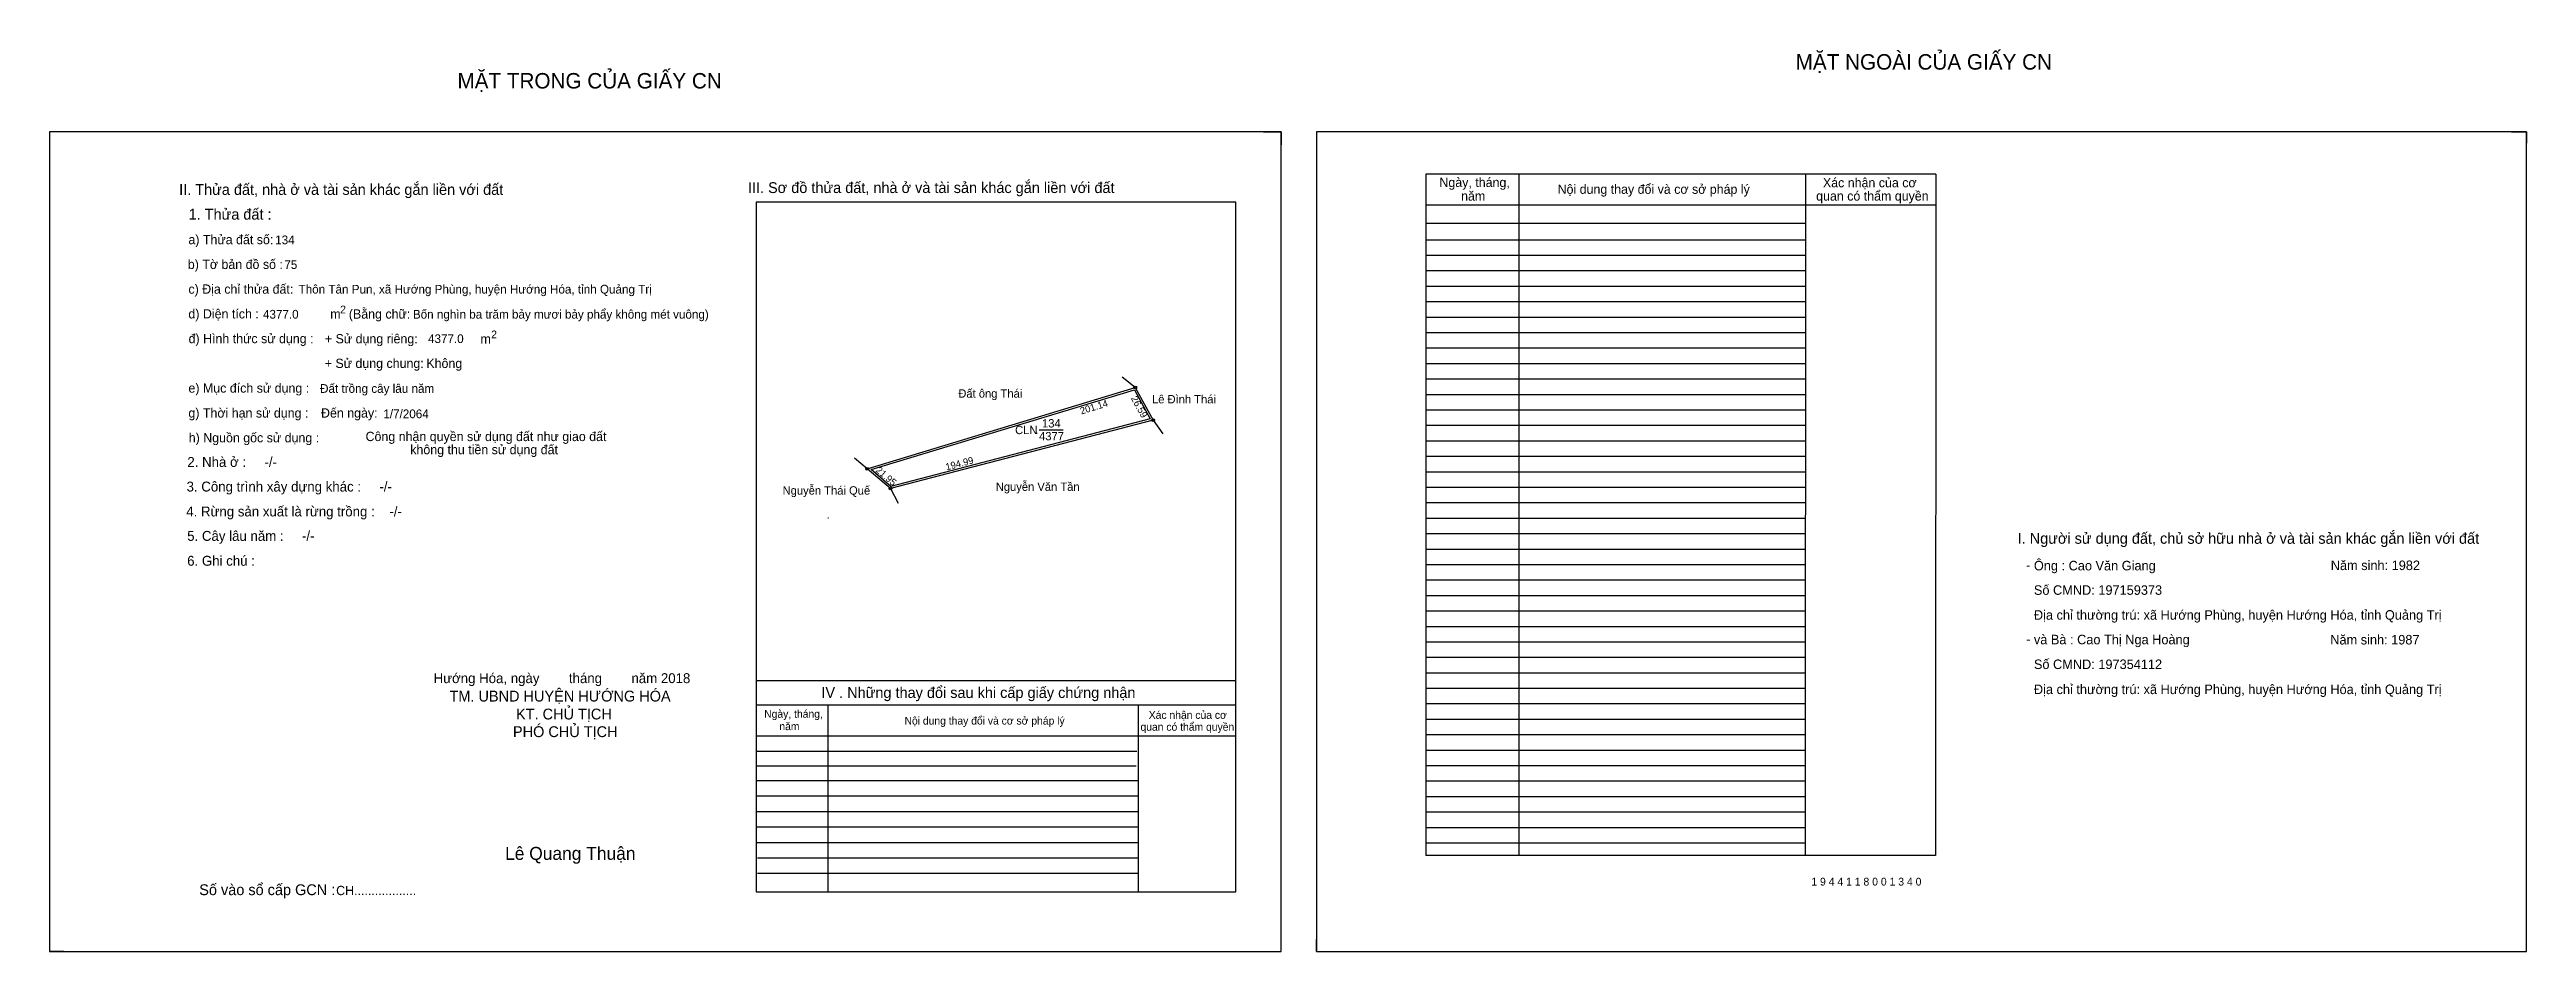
# Model space of a CAD drawing. Extents: x 536530 to 538131, y 1846168 to 1846751.
import ezdxf

# ---------------------------------------------------------------- set-up
doc = ezdxf.new("R2010")
doc.units = 0
for name, color, linetype in [('Default', 7, 'Continuous'), ('Level 10', 7, 'Continuous'), ('Level 11', 7, 'Continuous'), ('Level 13', 7, 'Continuous'), ('Level 27', 7, 'Continuous'), ('Level 3', 7, 'Continuous'), ('Level 36', 7, 'Continuous'), ('Level 49', 7, 'Continuous'), ('Level 55', 7, 'Continuous'), ('Level 6', 7, 'Continuous'), ('Level 60', 7, 'Continuous'), ('Level 7', 7, 'Continuous'), ('Level 8', 7, 'Continuous'), ('Level 9', 7, 'Continuous')]:
    doc.layers.add(name, color=color, linetype=linetype)

msp = doc.modelspace()

# ---------------------------------------------------------------- linework, layer by layer
at = {"layer": 'Level 10'}
for p, q in [((537314.7, 1846697.7), (537326.1, 1846697.7)), ((537326.1, 1846697.7), (537326.1, 1846689.3)), ((538121.5, 1846697.7), (538131.1, 1846697.7)), ((538131.1, 1846697.7), (538131.1, 1846690.3)), ((537231.8, 1846532.3), (537243.3, 1846511.3)), ((536529.9, 1846175.5), (536529.9, 1846167.7)), ((536539.1, 1846167.7), (536529.9, 1846167.7)), ((537348.9, 1846167.7), (537348.9, 1846175.5)), ((537348.9, 1846167.7), (537355.9, 1846167.7))]:
    msp.add_line(p, q, dxfattribs=at)
for points in [[(536529.9, 1846167.7), (537326.1, 1846167.7), (537326.1, 1846697.7), (536529.9, 1846697.7)], [(537348.9, 1846167.7), (538131.1, 1846167.7), (538131.1, 1846697.7), (537348.9, 1846697.7)], [(537243.3, 1846511.3), (537073.5, 1846467), (537058.5, 1846479.8), (537231.8, 1846532.3)], [(537241.4, 1846512.1), (537073.8, 1846468.3), (537061.1, 1846479.3), (537231.2, 1846530.8)]]:
    msp.add_lwpolyline(points, close=True, dxfattribs=at)
at = {"layer": 'Level 11'}
for centre in [(537231.8, 1846532.3), (537243.3, 1846511.3), (537243.3, 1846511.3), (537058.5, 1846479.8), (537073.5, 1846467)]:
    msp.add_circle(centre, 0.9, dxfattribs=at)
at = {"layer": 'Level 27'}
for p, q in [((537231.8, 1846532.3), (537223.4, 1846539.1)), ((537243.3, 1846511.3), (537249.6, 1846502.5)), ((537058.5, 1846479.8), (537050.2, 1846486.7)), ((537073.5, 1846467), (537078.6, 1846457.5))]:
    msp.add_line(p, q, dxfattribs=at)
at = {"layer": 'Level 7'}
for p, q in [((537664.9, 1846627.7), (537419.7, 1846627.7)), ((537664.9, 1846617.7), (537419.7, 1846617.7)), ((537664.9, 1846607.7), (537419.7, 1846607.7)), ((537664.9, 1846597.7), (537419.7, 1846597.7)), ((537664.9, 1846587.7), (537419.7, 1846587.7)), ((537664.9, 1846577.7), (537419.7, 1846577.7)), ((537664.9, 1846567.7), (537419.7, 1846567.7)), ((537664.9, 1846557.7), (537419.7, 1846557.7)), ((537664.9, 1846547.7), (537419.7, 1846547.7)), ((537664.9, 1846537.7), (537419.7, 1846537.7)), ((537664.9, 1846527.7), (537419.7, 1846527.7)), ((537664.9, 1846517.7), (537419.7, 1846517.7)), ((537664.9, 1846507.7), (537419.7, 1846507.7)), ((537664.9, 1846497.7), (537419.7, 1846497.7)), ((537664.9, 1846487.7), (537419.7, 1846487.7)), ((537664.9, 1846477.7), (537419.7, 1846477.7)), ((537664.9, 1846467.7), (537419.7, 1846467.7)), ((537664.9, 1846457.7), (537419.7, 1846457.7)), ((537664.9, 1846447.7), (537419.7, 1846447.7)), ((537664.9, 1846437.7), (537419.7, 1846437.7)), ((537664.9, 1846427.7), (537419.7, 1846427.7)), ((537664.9, 1846417.7), (537419.7, 1846417.7)), ((537664.9, 1846407.7), (537419.7, 1846407.7)), ((537664.9, 1846397.7), (537419.7, 1846397.7)), ((537664.9, 1846387.7), (537419.7, 1846387.7)), ((537664.9, 1846377.7), (537419.7, 1846377.7)), ((537664.9, 1846367.7), (537419.7, 1846367.7)), ((537664.9, 1846357.7), (537419.7, 1846357.7)), ((537664.9, 1846347.7), (537419.7, 1846347.7)), ((537664.9, 1846337.7), (537419.7, 1846337.7)), ((537664.9, 1846327.7), (537419.7, 1846327.7)), ((537664.9, 1846317.7), (537419.7, 1846317.7)), ((537232.8, 1846297), (536986.7, 1846297)), ((537664.9, 1846307.7), (537419.7, 1846307.7)), ((537664.9, 1846297.7), (537419.7, 1846297.7)), ((537232.4, 1846287.5), (536986.7, 1846287.5)), ((537664.9, 1846287.7), (537419.7, 1846287.7)), ((537233.7, 1846278), (536986.7, 1846278)), ((537233.7, 1846268), (536986.7, 1846268)), ((537664.9, 1846277.7), (537419.7, 1846277.7)), ((537664.9, 1846267.7), (537419.7, 1846267.7)), ((537233.7, 1846258), (536986.7, 1846258)), ((537233.7, 1846248), (536986.7, 1846248)), ((537664.9, 1846257.7), (537419.7, 1846257.7)), ((537664.9, 1846247.7), (537419.7, 1846247.7)), ((537233.7, 1846238), (536986.7, 1846238)), ((537664.9, 1846237.7), (537419.7, 1846237.7)), ((537233.7, 1846228), (536987.5, 1846228)), ((537233.7, 1846218), (536987.5, 1846218))]:
    msp.add_line(p, q, dxfattribs=at)
at = {"layer": 'Level 8'}
for p, q in [((537749.3, 1846670.2), (537419.7, 1846670.2)), ((537419.7, 1846670.2), (537419.7, 1846229.7)), ((537479.7, 1846670.2), (537479.7, 1846229.7)), ((537665, 1846670), (537664.9, 1846229.7)), ((537749.3, 1846670.2), (537749.1, 1846229.7)), ((537296.7, 1846652.3), (536986.7, 1846652.3)), ((536986.7, 1846652.3), (536986.7, 1846206.3)), ((537296.7, 1846206.3), (537296.7, 1846652.3)), ((537749.3, 1846650.2), (537419.7, 1846650.2)), ((537664.9, 1846638.4), (537419.7, 1846638.4)), ((537296.7, 1846342.7), (536986.7, 1846342.7)), ((537296.7, 1846327), (536986.7, 1846327)), ((537033, 1846327), (537033, 1846206.3)), ((537233.7, 1846327), (537233.7, 1846206.3)), ((537296.7, 1846307), (536986.7, 1846307)), ((537749.1, 1846229.7), (537419.7, 1846229.7)), ((536986.7, 1846206.3), (537296.7, 1846206.3))]:
    msp.add_line(p, q, dxfattribs=at)
at = {"layer": 'Level 9'}
msp.add_line((537169.6, 1846505), (537185.2, 1846505), dxfattribs=at)

# ---------------------------------------------------------------- texts
at = {"layer": 'Default'}
for s, p in [('e) Mục đích sử dụng :', (536619.7, 1846529)), ('g) Thời hạn sử dụng :', (536619.7, 1846512.9)), ('Đến ngày:', (536705.4, 1846512.9)), ('Công nhận quyền sử dụng đất như giao đất', (536734.2, 1846497.7)), ('h) Nguồn gốc sử dụng :', (536619.9, 1846496.9)), ('không thu tiền sử dụng đất', (536763.1, 1846489.2))]:
    msp.add_text(s, height=6, dxfattribs=at).set_placement(p)
at = {"layer": 'Level 13'}
for s, p in [('134', (537171.5, 1846506.5)), ('.', (537167.1, 1846502.3)), ('4377', (537169.6, 1846498.2))]:
    msp.add_text(s, height=5.4, dxfattribs=at).set_placement(p)
at = {"layer": 'Level 3'}
msp.add_text('CLN', height=5.4, dxfattribs=at).set_placement((537154.1, 1846502.2))
at = {"layer": 'Level 36'}
for p in [(537124.6, 1846525.8), (537032.2, 1846447.5)]:
    msp.add_text('.', height=5.4, dxfattribs=at).set_placement(p)
at = {"layer": 'Level 49'}
for s, rotation, p in [('201.14', 16.8403, (537196.9, 1846514.9)), ('26.59', 298.724, (537228.8, 1846525.4)), ('21.95', 319.2684, (537063.6, 1846478.2)), ('194.99', 14.6363, (537109.8, 1846478.7))]:
    msp.add_text(s, height=4.5, rotation=rotation, dxfattribs=at).set_placement(p)
at = {"layer": 'Level 55'}
for s, height, p in [('1', 0.72, (537231.6, 1846532.3)), ('0', 0.198, (537231.7, 1846532.1)), ('0', 0.198, (537231.7, 1846532.1)), ('0', 0.198, (537231.7, 1846532.1)), ('2', 0.72, (537243.1, 1846511.3)), ('0', 0.198, (537243.2, 1846511.1)), ('0', 0.198, (537243.2, 1846511.1)), ('4', 0.72, (537058.3, 1846479.8)), ('0', 0.198, (537058.5, 1846479.6)), ('0', 0.198, (537058.5, 1846479.6)), ('0', 0.198, (537058.5, 1846479.6)), ('0', 0.198, (537058.5, 1846479.6)), ('3', 0.72, (537073.3, 1846467)), ('0', 0.198, (537073.4, 1846466.8)), ('0', 0.198, (537073.4, 1846466.8)), ('0', 0.198, (537073.4, 1846466.8))]:
    msp.add_text(s, height=height, dxfattribs=at).set_placement(p)
at = {"layer": 'Level 6'}
for s, height, p in [('134', 5.63, (536675.8, 1846625)), ('75', 5.63, (536681.7, 1846609)), ('Thôn Tân Pun, xã Hướng Phùng, huyện Hướng Hóa, tỉnh Quảng Trị', 5.64, (536690.9, 1846593.1)), ('4377.0', 5.63, (536667.9, 1846576.9)), ('Bốn nghìn ba trăm bảy mươi bảy phẩy không mét vuông)', 5.632, (536764.8, 1846576.9)), ('4377.0', 5.63, (536774.6, 1846561.1)), ('Đất trồng cây lâu năm', 5.64, (536704.8, 1846528.9)), ('1/7/2064', 5.64, (536745.7, 1846512.5)), ('Ông : Cao Văn Giang', 6.16, (537812.7, 1846414.1)), ('Năm sinh: 1982', 6.16, (538004.6, 1846414.3)), ('Số CMND: 197159373', 6.16, (537812.7, 1846398.3)), ('Địa chỉ thường trú: xã Hướng Phùng, huyện Hướng Hóa, tỉnh Quảng Trị', 6.16, (537812.7, 1846382.2)), ('và Bà : Cao Thị Nga Hoàng', 6.16, (537812.7, 1846366.3)), ('Năm sinh: 1987', 6.16, (538004.3, 1846366.2)), ('Số CMND: 197354112', 6.16, (537812.7, 1846350.3)), ('Địa chỉ thường trú: xã Hướng Phùng, huyện Hướng Hóa, tỉnh Quảng Trị', 6.16, (537812.7, 1846334.1)), ('1 9 4 4 1 1 8 0 0 1 3 4 0', 5.04, (537668.8, 1846210.3))]:
    msp.add_text(s, height=height, dxfattribs=at).set_placement(p)
at = {"layer": 'Level 60'}
for s, p in [('Đất ông Thái', (537117.4, 1846525.8)), ('Lê Đình Thái', (537242.6, 1846522.1)), ('Nguyễn Văn Tần', (537141.6, 1846465.5)), ('Nguyễn Thái Quế', (537003.8, 1846463.1))]:
    msp.add_text(s, height=5.4, dxfattribs=at).set_placement(p)
at = {"layer": 'Level 7'}
for s, height, p in [('MẶT NGOÀI CỦA GIẤY CN', 10, (537658.7, 1846737.9)), ('MẶT TRONG CỦA GIẤY CN', 10, (536793.6, 1846725.7)), ('II. Thửa đất, nhà ở và tài sản khác gắn liền với đất', 7, (536613.7, 1846656.9)), ('III. Sơ đồ thửa đất, nhà ở và tài sản khác gắn liền với đất', 7, (536981.4, 1846658.1)), ('Ngày, tháng,', 6, (537428.4, 1846662)), ('Nội dung thay đổi và cơ sở pháp lý', 6, (537504.8, 1846657.6)), ('Xác nhận của cơ', 6, (537676.3, 1846661.8)), ('1. Thửa đất :', 7, (536619.8, 1846640.9)), ('năm', 6, (537442.4, 1846653.2)), (' quan có thẩm quyền', 6, (537669.7, 1846653.2)), ('a) Thửa đất số:', 6, (536619.7, 1846625)), ('b) Tờ bản đồ số :', 6, (536619.3, 1846609)), ('c) Địa chỉ thửa đất:', 6, (536619.7, 1846593)), ('2', 5, (536717.8, 1846580.3)), ('(Bằng chữ:', 6, (536723.4, 1846576.9)), ('d) Diện tích :', 6, (536619.7, 1846577)), ('m', 6, (536711.4, 1846576.9)), ('2', 5, (536815.4, 1846564.2)), ('đ) Hình thức sử dụng :', 6, (536619.8, 1846561)), ('+ Sử dụng riêng:', 6, (536707.9, 1846560.9)), ('m', 6, (536808.5, 1846560.8)), ('+ Sử dụng chung:', 6, (536707.8, 1846545)), ('Không', 6, (536773.5, 1846545)), ('2. Nhà ở :     -/-', 6.4, (536619, 1846481)), ('3. Công trình xây dựng khác :     -/-', 6.4, (536618.5, 1846465.1)), ('4. Rừng sản xuất là rừng trồng :    -/-', 6.4, (536618.3, 1846449)), ('5. Cây lâu năm :     -/-', 6.4, (536618.9, 1846433.2)), ('I. Người sử dụng đất, chủ sở hữu nhà ở và tài sản khác gắn liền với đất', 7, (537802.2, 1846431.3)), ('6. Ghi chú :', 6.4, (536618.9, 1846417.1)), ('-', 6.4, (537807.6, 1846414.3)), ('-', 6.4, (537807.7, 1846366.5)), ('Hướng Hóa, ngày        tháng        năm 2018', 6.4, (536778.2, 1846341.2)), ('TM. UBND HUYỆN HƯỚNG HÓA', 7, (536788.5, 1846329.3)), ('IV . Những thay đổi sau khi cấp giấy chứng nhận', 7, (537028.9, 1846331.6)), ('PHÓ CHỦ TỊCH', 7, (536829.5, 1846306.3)), ('KT. CHỦ TỊCH', 7, (536831.5, 1846317.7)), ('Ngày, tháng,', 5, (536991.9, 1846318.8)), ('năm', 5, (537001.7, 1846310.8)), ('Nội dung thay đổi và cơ sở pháp lý', 5, (537082.6, 1846314.4)), (' quan có thẩm quyền', 5, (537233.3, 1846310.4)), ('Xác nhận của cơ', 5, (537240.5, 1846318.1)), ('Lê Quang Thuận', 8.4, (536824.4, 1846226.9)), ('Số vào sổ cấp GCN :', 7, (536626.7, 1846204.1)), ('CH..................', 6, (536715.2, 1846204.1))]:
    msp.add_text(s, height=height, dxfattribs=at).set_placement(p)

doc.saveas('drawing.dxf')
